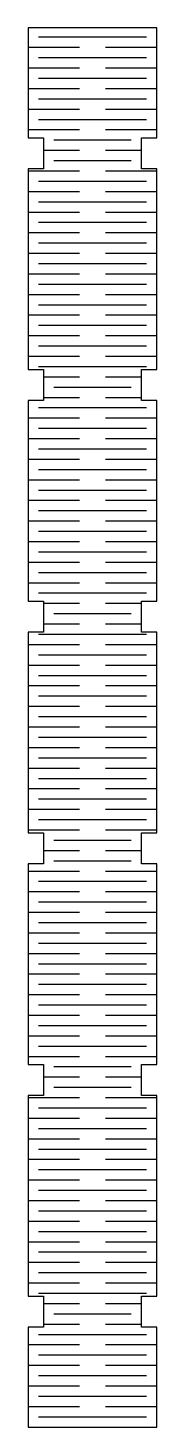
# Model space of a CAD drawing. Header units: millimetres. Extents: x 0 to 50, y 0 to 544.
import ezdxf

# ---------------------------------------------------------------- set-up
doc = ezdxf.new("R2010")
doc.units = ezdxf.units.MM
doc.layers.add('CUT_KERF_LINE', color=7, linetype='CONTINUOUS')
doc.layers.add('CUT_OUTER', color=7, linetype='CONTINUOUS')

msp = doc.modelspace()

# ---------------------------------------------------------------- linework, layer by layer
at = {"layer": 'CUT_KERF_LINE'}
for p, q in [((4, 540.2), (46, 540.2)), ((0, 536.2), (20, 536.2)), ((30, 536.2), (50, 536.2)), ((0, 528.2), (20, 528.2)), ((4, 532.2), (46, 532.2)), ((30, 528.2), (50, 528.2)), ((4, 524.2), (46, 524.2)), ((0, 520.2), (20, 520.2)), ((30, 520.2), (50, 520.2)), ((0, 512.2), (20, 512.2)), ((4, 516.2), (46, 516.2)), ((30, 512.2), (50, 512.2)), ((4, 508.2), (46, 508.2)), ((0, 504.2), (20, 504.2)), ((10, 500.2), (40, 500.2)), ((30, 504.2), (50, 504.2)), ((6, 496.2), (20, 496.2)), ((30, 496.2), (44, 496.2)), ((10, 492.2), (40, 492.2)), ((0, 488.2), (20, 488.2)), ((4, 484.2), (46, 484.2)), ((30, 488.2), (50, 488.2)), ((0, 480.2), (20, 480.2)), ((30, 480.2), (50, 480.2)), ((4, 476.2), (46, 476.2)), ((0, 472.2), (20, 472.2)), ((4, 468.2), (46, 468.2)), ((30, 472.2), (50, 472.2)), ((0, 464.2), (20, 464.2)), ((30, 464.2), (50, 464.2)), ((4, 460.2), (46, 460.2)), ((0, 456.2), (20, 456.2)), ((4, 452.2), (46, 452.2)), ((30, 456.2), (50, 456.2)), ((0, 448.2), (20, 448.2)), ((30, 448.2), (50, 448.2)), ((4, 444.2), (46, 444.2)), ((0, 440.2), (20, 440.2)), ((4, 436.2), (46, 436.2)), ((30, 440.2), (50, 440.2)), ((0, 432.2), (20, 432.2)), ((30, 432.2), (50, 432.2)), ((0, 424.2), (20, 424.2)), ((4, 428.2), (46, 428.2)), ((30, 424.2), (50, 424.2)), ((4, 420.2), (46, 420.2)), ((0, 416.2), (20, 416.2)), ((30, 416.2), (50, 416.2)), ((4, 412.2), (46, 412.2)), ((6, 408.2), (20, 408.2)), ((30, 408.2), (44, 408.2)), ((10, 404.2), (40, 404.2)), ((6, 400.2), (20, 400.2)), ((30, 400.2), (44, 400.2)), ((0, 392.2), (20, 392.2)), ((4, 396.2), (46, 396.2)), ((30, 392.2), (50, 392.2)), ((4, 388.2), (46, 388.2)), ((0, 384.2), (20, 384.2)), ((30, 384.2), (50, 384.2)), ((0, 376.2), (20, 376.2)), ((4, 380.2), (46, 380.2)), ((30, 376.2), (50, 376.2)), ((4, 372.2), (46, 372.2)), ((0, 368.2), (20, 368.2)), ((4, 364.2), (46, 364.2)), ((30, 368.2), (50, 368.2)), ((0, 360.2), (20, 360.2)), ((30, 360.2), (50, 360.2)), ((4, 356.2), (46, 356.2)), ((0, 352.2), (20, 352.2)), ((4, 348.2), (46, 348.2)), ((30, 352.2), (50, 352.2)), ((0, 344.2), (20, 344.2)), ((30, 344.2), (50, 344.2)), ((4, 340.2), (46, 340.2)), ((0, 336.2), (20, 336.2)), ((4, 332.2), (46, 332.2)), ((30, 336.2), (50, 336.2)), ((0, 328.2), (20, 328.2)), ((30, 328.2), (50, 328.2)), ((4, 324.2), (46, 324.2)), ((6, 320.2), (20, 320.2)), ((10, 316.2), (40, 316.2)), ((30, 320.2), (44, 320.2)), ((6, 312.2), (20, 312.2)), ((30, 312.2), (44, 312.2)), ((4, 308.2), (46, 308.2)), ((0, 304.2), (20, 304.2)), ((4, 300.2), (46, 300.2)), ((30, 304.2), (50, 304.2)), ((0, 296.2), (20, 296.2)), ((30, 296.2), (50, 296.2)), ((0, 288.2), (20, 288.2)), ((4, 292.2), (46, 292.2)), ((30, 288.2), (50, 288.2)), ((4, 284.2), (46, 284.2)), ((0, 280.2), (20, 280.2)), ((30, 280.2), (50, 280.2)), ((0, 272.2), (20, 272.2)), ((4, 276.2), (46, 276.2)), ((30, 272.2), (50, 272.2)), ((4, 268.2), (46, 268.2)), ((0, 264.2), (20, 264.2)), ((30, 264.2), (50, 264.2)), ((0, 256.2), (20, 256.2)), ((4, 260.2), (46, 260.2)), ((30, 256.2), (50, 256.2)), ((4, 252.2), (46, 252.2)), ((0, 248.2), (20, 248.2)), ((30, 248.2), (50, 248.2)), ((0, 240.2), (20, 240.2)), ((4, 244.2), (46, 244.2)), ((30, 240.2), (50, 240.2)), ((4, 236.2), (46, 236.2)), ((0, 232.2), (20, 232.2)), ((30, 232.2), (50, 232.2)), ((6, 224.2), (20, 224.2)), ((10, 228.2), (40, 228.2)), ((30, 224.2), (44, 224.2)), ((10, 220.2), (40, 220.2)), ((0, 216.2), (20, 216.2)), ((4, 212.2), (46, 212.2)), ((30, 216.2), (50, 216.2)), ((0, 208.2), (20, 208.2)), ((30, 208.2), (50, 208.2)), ((4, 204.2), (46, 204.2)), ((0, 200.2), (20, 200.2)), ((4, 196.2), (46, 196.2)), ((30, 200.2), (50, 200.2)), ((0, 192.2), (20, 192.2)), ((30, 192.2), (50, 192.2)), ((4, 188.2), (46, 188.2)), ((0, 184.2), (20, 184.2)), ((4, 180.2), (46, 180.2)), ((30, 184.2), (50, 184.2)), ((0, 176.2), (20, 176.2)), ((30, 176.2), (50, 176.2)), ((4, 172.2), (46, 172.2)), ((0, 168.2), (20, 168.2)), ((4, 164.2), (46, 164.2)), ((30, 168.2), (50, 168.2)), ((0, 160.2), (20, 160.2)), ((30, 160.2), (50, 160.2)), ((0, 152.2), (20, 152.2)), ((4, 156.2), (46, 156.2)), ((30, 152.2), (50, 152.2)), ((4, 148.2), (46, 148.2)), ((0, 144.2), (20, 144.2)), ((30, 144.2), (50, 144.2)), ((6, 136.2), (20, 136.2)), ((10, 140.2), (40, 140.2)), ((30, 136.2), (44, 136.2)), ((10, 132.2), (40, 132.2)), ((0, 128.2), (20, 128.2)), ((30, 128.2), (50, 128.2)), ((0, 120.2), (20, 120.2)), ((4, 124.2), (46, 124.2)), ((30, 120.2), (50, 120.2)), ((4, 116.2), (46, 116.2)), ((0, 112.2), (20, 112.2)), ((30, 112.2), (50, 112.2)), ((0, 104.2), (20, 104.2)), ((4, 108.2), (46, 108.2)), ((30, 104.2), (50, 104.2)), ((4, 100.2), (46, 100.2)), ((0, 96.2), (20, 96.2)), ((30, 96.2), (50, 96.2)), ((0, 88.2), (20, 88.2)), ((4, 92.2), (46, 92.2)), ((30, 88.2), (50, 88.2)), ((4, 84.2), (46, 84.2)), ((0, 80.2), (20, 80.2)), ((4, 76.2), (46, 76.2)), ((30, 80.2), (50, 80.2)), ((0, 72.2), (20, 72.2)), ((30, 72.2), (50, 72.2)), ((4, 68.2), (46, 68.2)), ((0, 64.2), (20, 64.2)), ((4, 60.2), (46, 60.2)), ((30, 64.2), (50, 64.2)), ((0, 56.2), (20, 56.2)), ((30, 56.2), (50, 56.2)), ((4, 52.2), (46, 52.2)), ((6, 48.2), (20, 48.2)), ((10, 44.2), (40, 44.2)), ((30, 48.2), (44, 48.2)), ((6, 40.2), (20, 40.2)), ((30, 40.2), (44, 40.2)), ((4, 36.2), (46, 36.2)), ((0, 32.2), (20, 32.2)), ((4, 28.2), (46, 28.2)), ((30, 32.2), (50, 32.2)), ((0, 24.2), (20, 24.2)), ((30, 24.2), (50, 24.2)), ((4, 20.2), (46, 20.2)), ((0, 16.2), (20, 16.2)), ((4, 12.2), (46, 12.2)), ((30, 16.2), (50, 16.2)), ((0, 8.2), (20, 8.2)), ((30, 8.2), (50, 8.2)), ((4, 4.2), (46, 4.2))]:
    msp.add_line(p, q, dxfattribs=at)
at = {"layer": 'CUT_OUTER'}
msp.add_lwpolyline([(0, 0.2), (50, 0.2), (50, 39), (44, 39), (44, 51), (50, 51), (50, 129), (44, 129), (44, 141), (50, 141), (50, 219), (44, 219), (44, 231), (50, 231), (50, 309), (44, 309), (44, 321), (50, 321), (50, 399), (44, 399), (44, 411), (50, 411), (50, 489), (44, 489), (44, 501), (50, 501), (50, 543.7), (0, 543.7), (0, 501), (6, 501), (6, 489), (0, 489), (0, 411), (6, 411), (6, 399), (0, 399), (0, 321), (6, 321), (6, 309), (0, 309), (0, 231), (6, 231), (6, 219), (0, 219), (0, 141), (6, 141), (6, 129), (0, 129), (0, 51), (6, 51), (6, 39), (0, 39)], close=True, dxfattribs=at)

doc.saveas('drawing.dxf')
